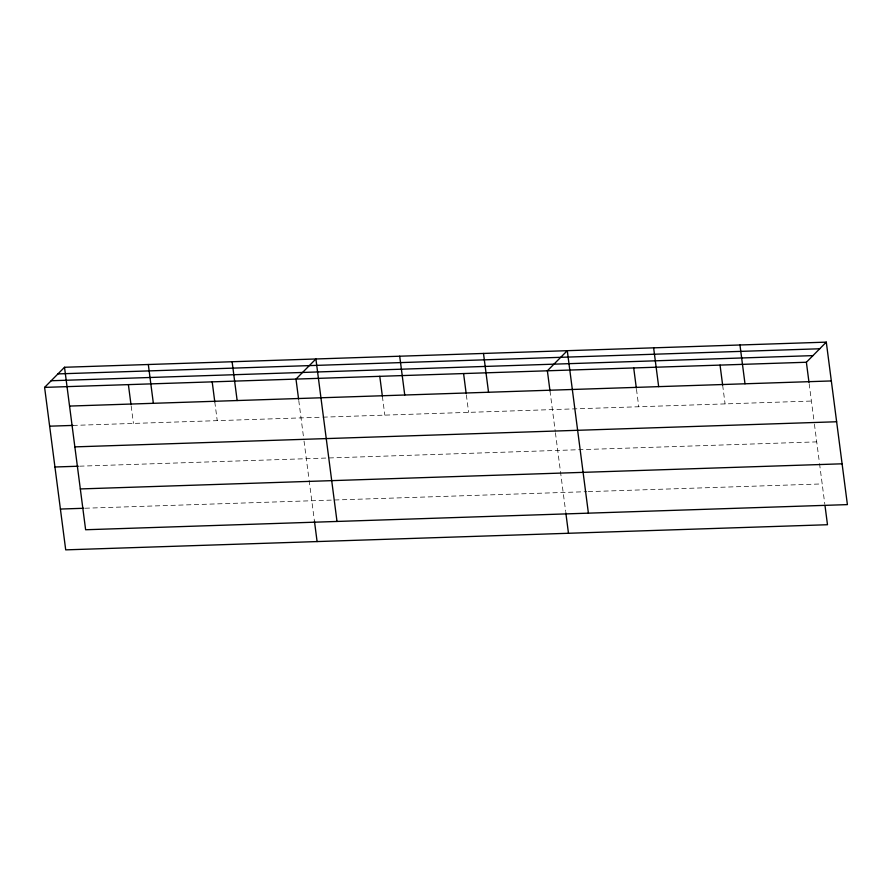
<?xml version="1.0" encoding="UTF-8"?>
<svg xmlns="http://www.w3.org/2000/svg" width="892" height="892" viewBox="0 0 892 892"><rect width="100%" height="100%" fill="white"/><g stroke="black" fill="none" stroke-linecap="round" stroke-linejoin="round"><path stroke-width="0.67" stroke-dasharray="4.46 3.34" d="M72.988 425.417L321.633 417.211M323.004 417.166L811.419 401.054M79.667 466.182L816.715 441.875M85.13 508.228L586.847 491.682M588.241 491.637L822.179 483.921M809.156 383.66L814.251 422.819M814.418 424.179L819.358 462.212M819.536 463.572L824.832 504.326M722.654 385.177L725.084 403.909M636.487 389.358L638.75 406.752M549.985 390.863L555.237 431.371M555.415 432.732L565.651 511.506M466.36 394.966L468.623 412.36M382.389 396.394L384.82 415.126M298.764 400.497L303.849 439.656M304.027 441.016L308.966 479.049M309.145 480.409L314.441 521.162M214.794 401.924L217.235 420.656M131.18 406.027L133.432 423.421"/><path stroke-width="1.34" d="M825.011 505.686L827.486 524.73L65.707 549.862L44.6 387.384L64.514 367.27L826.293 342.138L847.4 504.616L85.621 529.748L64.514 367.27M44.6 387.384L806.379 362.252L826.293 342.138M57.947 373.904L819.726 348.772M51.167 380.75L812.958 355.618M69.554 406.072L831.333 380.94M49.64 426.186L72.988 425.417M74.861 446.881L836.64 421.76M54.936 466.995L78.295 466.226M80.325 488.939L842.104 463.807M60.4 509.053L83.759 508.273M806.379 362.252L808.988 382.322M739.959 344.992L744.998 383.794M720.045 365.107L722.654 385.177M653.624 347.835L658.664 386.637M633.71 367.95L636.319 388.02M588.397 513.156L567.29 350.679L547.376 370.793L549.985 390.863M565.829 512.867L568.472 533.271M483.497 353.444L488.537 392.246M463.584 373.558L466.182 393.628M399.705 356.209L404.745 395.011M379.78 376.324L382.389 396.394M337.009 521.452L315.902 358.974L295.988 379.089L298.597 399.159M314.441 521.162L317.095 541.567M232.11 361.739L237.149 400.541M212.196 381.854L214.794 401.924M148.317 364.505L153.357 403.307M128.392 384.619L131.001 404.689"/></g></svg>
